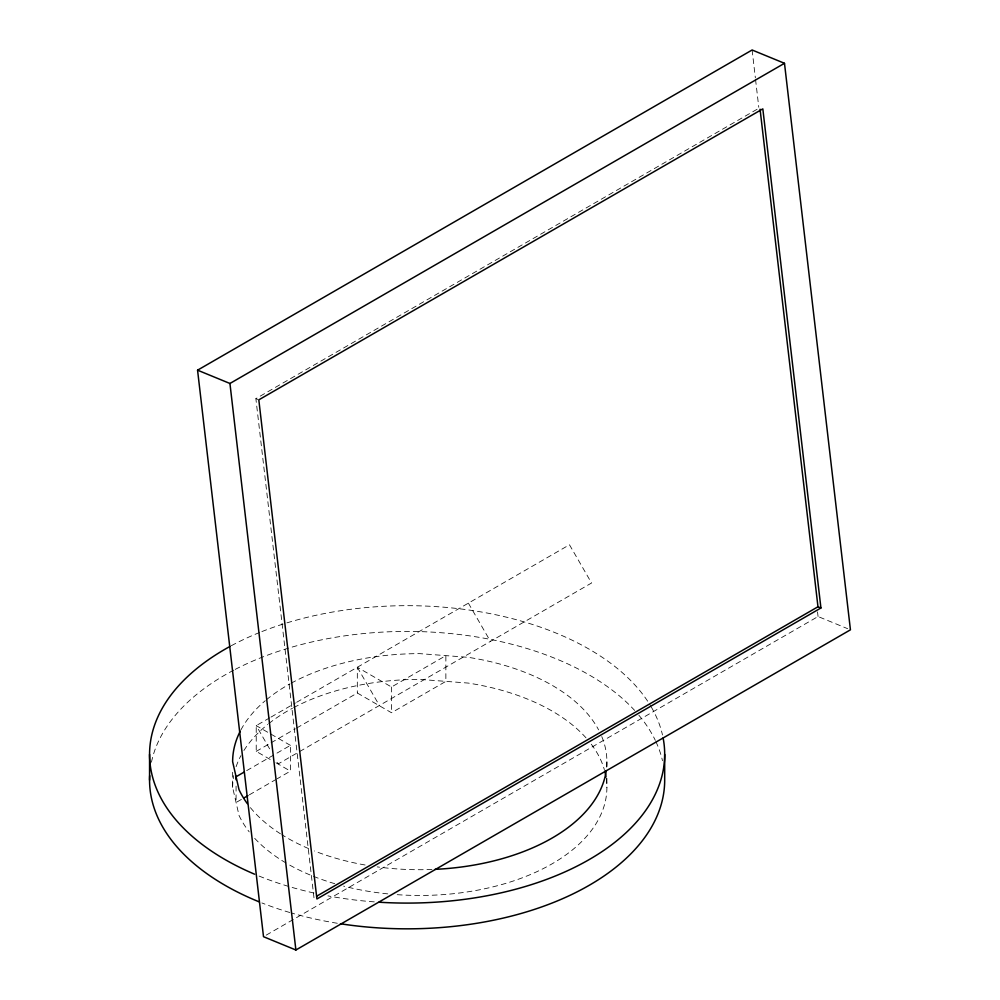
<?xml version="1.0" encoding="UTF-8"?>
<svg xmlns="http://www.w3.org/2000/svg" width="1000" height="1000" viewBox="0 0 1000 1000"><rect width="100%" height="100%" fill="white"/><g stroke="black" fill="none" stroke-linecap="round" stroke-linejoin="round"><path stroke-width="0.75" stroke-dasharray="5 3.75" d="M313.975 897.763L255.875 398.638L759.875 107.65M269.738 717.825L256.225 725.625L256.225 751.375L270.688 759.725M271.05 717.062L295.413 703M296.663 702.275L569.475 544.775L591.55 583.013L278.3 763.863L276.012 759.912M256.225 751.375L269.7 743.6M271.05 742.812L295.312 728.812M296.663 728.025L357.325 693.012L391.512 712.75L445.863 681.375L445.863 655.625L391.512 687L357.325 667.262L357.325 693.012M246.675 770.625L290.413 745.362L290.413 771.125L277.162 778.775M241.375 799.438L236.075 802.5L236.075 784.312M249.325 794.837L275.837 779.538M266.212 935.138L818.062 616.525L847.625 628.675M255.875 398.638L257.838 399.45M290.413 745.362L256.225 725.625L271.45 752M275.95 762.763L290.413 771.125M468.375 603.138L490.45 641.375M357.325 667.262L379.4 705.5M232.638 772.275L232.638 787.425L239.013 815.387A187.125 108.038 0 0 0 249.213 831.875M752.113 50L755.362 77.862M755.537 79.412L758.787 107.275M817.525 611.888L818.062 616.525M606.9 761.675L606.9 769.25M606.9 778.337L606.9 787.425M391.512 687L391.512 712.75M337.325 923.275A257.562 148.7 0 0 1 291.3 912.95M289.837 912.525A257.562 148.7 0 0 1 261.887 902.938M151.438 762.212A257.562 148.7 0 0 1 233.938 670.062M235.25 669.375A257.562 148.7 0 0 1 634.663 710.438M638.862 715.225A257.562 148.7 0 0 1 655.312 740.362M655.913 741.65A257.562 148.7 0 0 1 662.487 760.725M374.288 901.875A257.562 148.7 0 0 1 327.925 895.875M313.938 893.012A257.562 148.7 0 0 1 258.95 876.012M231.337 645.7A257.562 148.7 0 0 1 260.413 632.163M261.887 631.575A257.562 148.7 0 0 1 285.475 623.312M286.925 622.863A257.562 148.7 0 0 1 650.475 705.662M651.237 706.938A257.562 148.7 0 0 1 662.487 734.975M606.263 778.538A187.125 108.038 0 0 1 396.863 894.65M387.738 893.875A187.125 108.038 0 0 1 343.625 886.125M334.762 883.675A187.125 108.038 0 0 1 287.45 863.825M286.025 862.987A187.125 108.038 0 0 1 253.263 836.737M232.638 787.425A187.125 108.038 0 0 1 233.775 775.55M236.112 766.688A187.125 108.038 0 0 1 240.938 755.612M243.912 750.5A187.125 108.038 0 0 1 267.638 724.513M268.837 723.55A187.125 108.038 0 0 1 292.45 708.25M293.738 707.562A187.125 108.038 0 0 1 419.762 679.388L468.2 683.075A187.125 108.038 0 0 1 586.263 738.112M591.275 744.212A187.125 108.038 0 0 1 604.338 769.625M431.95 869.488A187.125 108.038 0 0 1 377.225 866.888M365.1 865A187.125 108.038 0 0 1 314.387 850.962M308.663 848.612A187.125 108.038 0 0 1 281.837 834.688M280.462 833.812A187.125 108.038 0 0 1 250.188 807.362M240.938 729.862A187.125 108.038 0 0 1 265.287 700.7M266.45 699.725A187.125 108.038 0 0 1 289.925 683.875M291.175 683.188A187.125 108.038 0 0 1 419.762 653.637L468.2 657.325A187.125 108.038 0 0 1 598.6 729.862M601.775 736.575A187.125 108.038 0 0 1 606.45 769.087"/><path stroke-width="1.5" d="M197.562 370.175L752.113 50L784.488 63.3L850.438 629.825L295.887 950L263.512 936.7L197.562 370.175L229.938 383.475L784.488 63.3M244.025 772.15L236.075 776.75L236.075 779.775M244.025 797.9L248 795.612M316.675 896.2L817.975 606.775L820.925 607.987L762.825 108.863L258.812 399.85L316.913 898.975L820.925 607.987M760.062 109.2L817.975 606.775M229.938 383.475L295.887 950M664.688 754.375L664.688 780.138A257.562 148.7 0 0 1 340.462 923.763M149.562 754.375L149.562 780.138M258.95 901.762A257.562 148.7 0 0 1 149.675 775.675M663.112 737.962A257.562 148.7 0 0 1 378.988 902.2M254.613 874.212A257.562 148.7 0 0 1 230.05 646.4M606.263 770.575A187.125 108.038 0 0 1 435.012 869.35M247.338 803.65A187.125 108.038 0 0 1 239.013 789.638L232.638 761.675A187.125 108.038 0 0 1 240.263 731.137M604.75 771.1A187.125 108.038 0 0 1 606.025 777.038"/></g></svg>
